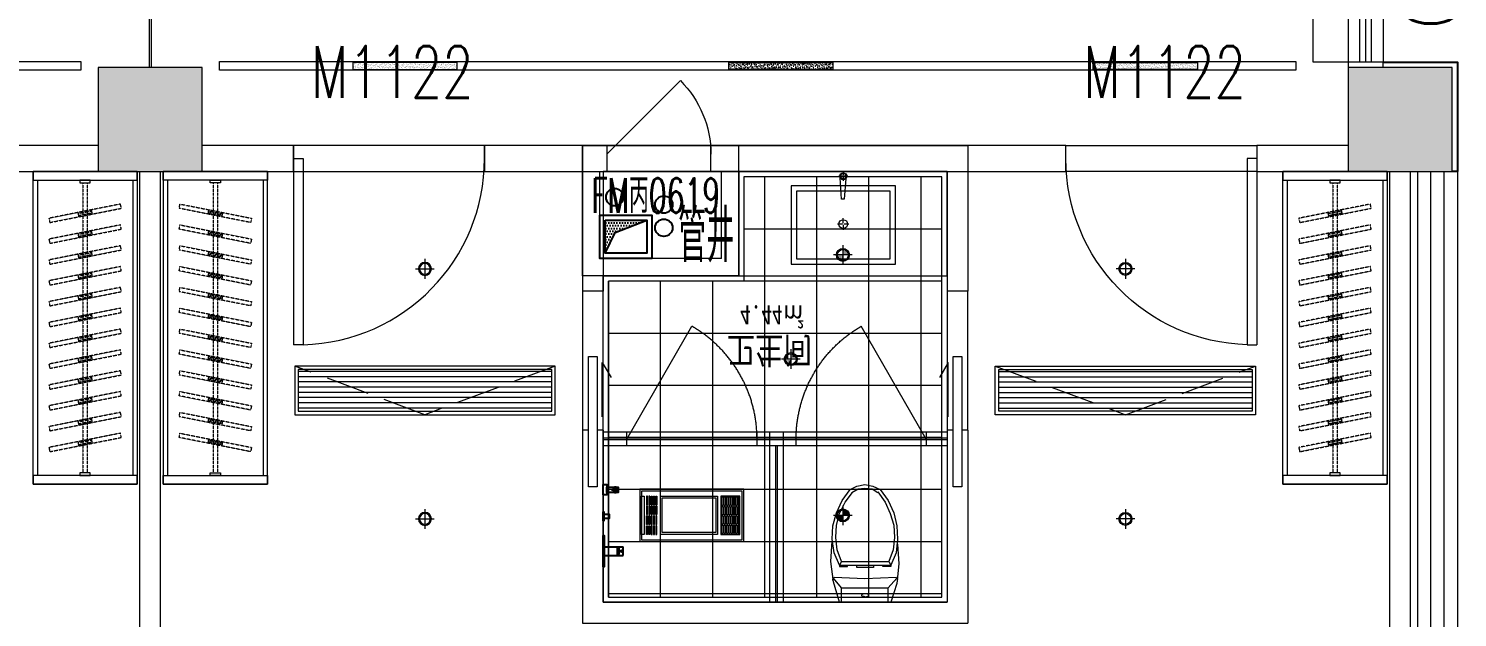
# Model space of a CAD drawing. Header units: millimetres. Extents: x 164760 to 3716174, y -1766400 to 11969.
# Drawn here: x 3569716 to 3577947, y -1709168 to -1705777 of the extents above; entities that cross this region are included whole.
import ezdxf

# ---------------------------------------------------------------- set-up
doc = ezdxf.new("R2010")
doc.units = ezdxf.units.MM
doc.header["$LTSCALE"] = 1000
doc.set_wipeout_variables(frame=1)
for name, pattern in [('DASH', [0.35, 0.25, -0.1]), ('DOT', [0.2, 0.1, -0.1]), ('DOTE', [2.42, 2, -0.2, 0.02, -0.2]), ('HIDDEN', [0.375, 0.25, -0.125, 0, 0])]:
    doc.linetypes.add(name, pattern=pattern)
doc.layers.get('0').update_dxf_attribs({"color": 253, "linetype": 'CONTINUOUS'})
doc.layers.get('Defpoints').update_dxf_attribs({"color": 250, "linetype": 'CONTINUOUS', "lineweight": 0})
for name, color, linetype, lineweight in [('COLUMN', 253, 'CONTINUOUS', 0), ('DOOR【门】', 253, 'CONTINUOUS', 0), ('DS-4BS-FINISH【墙完成线】', 253, 'CONTINUOUS', 0), ('FF-Door【门】', 253, 'CONTINUOUS', 0), ('FF-FIXT【洁具】', 253, 'CONTINUOUS', 0), ('FF-FURN【成品家具】', 253, 'CONTINUOUS', 0), ('FF-FURN【成品家私】', 253, 'CONTINUOUS', 0), ('FF-Text【平面文字】', 253, 'CONTINUOUS', 0), ('MK【门槛线】', 253, 'CONTINUOUS', 0), ('PUB_HATCH', 253, 'CONTINUOUS', 0), ('RC-Dim【天花尺寸】', 253, 'CONTINUOUS', 0), ('RC-FCU【空调设备】', 253, 'CONTINUOUS', 0), ('RC-LIGHT【天花灯具】', 253, 'CONTINUOUS', 0), ('RC-Modelling【天花造型】', 253, 'CONTINUOUS', 0), ('RC-STR【天花细线】', 253, 'CONTINUOUS', 0), ('RC-Text【天花文字】', 253, 'CONTINUOUS', 0), ('TXT【平面空间文字】', 253, 'CONTINUOUS', 0), ('WALL', 253, 'CONTINUOUS', 0), ('Wall【墙体】', 253, 'CONTINUOUS', 0), ('Wall【新建墙】', 253, 'CONTINUOUS', 0), ('WINDOW', 253, 'CONTINUOUS', 0), ('Xline【辅助线】', 253, 'CONTINUOUS', 0)]:
    doc.layers.add(name, color=color, linetype=linetype, lineweight=lineweight)
for name, color, linetype in [('DIM_LEAD', 253, 'CONTINUOUS'), ('FF-FIXT', 253, 'CONTINUOUS'), ('LVTRY', 253, 'CONTINUOUS'), ('SURFACE', 253, 'CONTINUOUS'), ('VPIPE-污水', 253, 'CONTINUOUS'), ('VPIPE-热给水', 253, 'CONTINUOUS'), ('VPIPE-给水', 253, 'CONTINUOUS'), ('WINDOW_TEXT', 253, 'CONTINUOUS'), ('填充', 253, 'CONTINUOUS'), ('洁具', 253, 'CONTINUOUS'), ('风道（排气道）', 253, 'CONTINUOUS')]:
    doc.layers.add(name, color=color, linetype=linetype)
doc.styles.add('-宋体', font='', dxfattribs={"width": 0.8})
doc.styles.add('_TCH_WINDOW', font='SIMPLEX', dxfattribs={"bigfont": 'GBCBIG'})
doc.styles.get("Standard").update_dxf_attribs({"font": 'GBENOR', "bigfont": 'GBCBIG'})
doc.styles.add('SUN', font='romans.shx', dxfattribs={"width": 0.8, "bigfont": 'hzdx.shx'})
doc.styles.add('宋体', font='', dxfattribs={"width": 0.7})
doc.styles.add('尺寸标注', font='ARCHS.SHX', dxfattribs={"width": 0.8})
doc.styles.get('-宋体').set_extended_font_data('SimSun')
doc.styles.get('宋体').set_extended_font_data('SimSun')
doc.dimstyles.new('海龙1：50', dxfattribs={"dimscale": 50, "dimtxt": 2.5, "dimasz": 1, "dimexe": 1, "dimexo": 1, "dimgap": 0.7, "dimtad": 1, "dimdec": 0, "dimrnd": 5, "dimdsep": 46, "dimtxsty": '尺寸标注', "dimblk": 'ARCHTICK', "dimblk1": 'ARCHTICK', "dimblk2": 'ARCHTICK', "dimcen": 1, "dimclrd": 44, "dimclre": 44, "dimclrt": 2, "dimadec": 0, "dimazin": 0, "dimtfac": 1, "dimtdec": 0, "dimtix": 1, "dimtmove": 2, "dimatfit": 3, "dimldrblk": 'hl_arrow2', "dimfxl": 5, "dimfxlon": 1, "dimarcsym": 0})
doc.dimstyles.new('海龙_1：60', dxfattribs={"dimscale": 60, "dimtxt": 2.25, "dimasz": 1, "dimexe": 1.5, "dimexo": 1, "dimgap": 0.7, "dimtad": 1, "dimdec": 0, "dimrnd": 5, "dimdsep": 46, "dimtxsty": '尺寸标注', "dimblk": 'ARCHTICK', "dimblk1": 'ARCHTICK', "dimblk2": 'ARCHTICK', "dimcen": 1, "dimclrd": 44, "dimclre": 44, "dimclrt": 2, "dimadec": 0, "dimazin": 0, "dimtfac": 1, "dimtdec": 0, "dimtix": 1, "dimtmove": 2, "dimatfit": 3, "dimldrblk": 'hl_arrow2', "dimfxl": 5, "dimfxlon": 1, "dimarcsym": 0})

# ---------------------------------------------------------------- blocks, each defined once
blk = doc.blocks.new('$TCHSYS$WIN2D')
for p, q in [((-0.5, 0.5), (0.5, 0.5)), ((-0.5, 0.5), (-0.5, -0.5)), ((0.5, 0.1667), (-0.5, 0.1667)), ((0.5, -0.1667), (-0.5, -0.1667)), ((-0.5, -0.5), (0.5, -0.5))]:
    blk.add_line(p, q)
blk = doc.blocks.new('$WINLIB2D$00000005')
for p, q in [((-0.5, 0.5), (0.5, 0.5)), ((-0.5, 0.5), (-0.5, -0.5)), ((0.5, -0.5), (0.5, 0.5)), ((0.5, 0.1667), (-0.5, 0.1667)), ((0.5, 0), (-0.5, 0)), ((0.5, -0.1667), (-0.5, -0.1667)), ((-0.5, -0.5), (0.5, -0.5))]:
    blk.add_line(p, q)
blk = doc.blocks.new('海龙0109180699')
for points in [[(-1725, 7095.5), (-1725, 7145.5), (-1125, 7145.5), (-1125, 7095.5)], [(-1725, 7145.5), (-1725, 5345.5), (-1125, 5345.5), (-1125, 7145.5)], [(-1125, 5395.5), (-1125, 5345.5), (-1725, 5345.5), (-1725, 5395.5)]]:
    blk.add_lwpolyline(points, close=True)
at = {"color": 8}
for points in [[(-1700, 7095.5), (-1700, 5395.5)], [(-1150, 7095.5), (-1150, 5395.5)]]:
    blk.add_lwpolyline(points, dxfattribs=at)
for points in [[(-1455, 7080.5), (-1455, 7095.5), (-1395, 7095.5), (-1395, 7080.5)], [(-1395, 5410.5), (-1395, 5395.5), (-1455, 5395.5), (-1455, 5410.5)], [(-1395, 5410.5), (-1395, 5395.5), (-1455, 5395.5), (-1455, 5410.5)]]:
    blk.add_lwpolyline(points, close=True, dxfattribs=at)
at = {"color": 8, "linetype": 'DASH', "ltscale": 0.006}
for points in [[(-1437.5, 7080.5), (-1437.5, 5410.5)], [(-1412.5, 7080.5), (-1412.5, 5410.5)]]:
    blk.add_lwpolyline(points, dxfattribs=at)
for points in [[(-1628.5, 6958.7), (-1216.6, 6876.8), (-1221.5, 6852.3), (-1633.4, 6934.2)], [(-1461.8, 6925.6), (-1383.3, 6909.9), (-1388.2, 6885.4), (-1466.7, 6901)], [(-1463.3, 6918.2), (-1384.8, 6902.6), (-1386.8, 6892.8), (-1465.2, 6908.4)], [(-1628.5, 6838.7), (-1216.6, 6756.8), (-1221.5, 6732.3), (-1633.4, 6814.2)], [(-1461.8, 6805.6), (-1383.3, 6789.9), (-1388.2, 6765.4), (-1466.7, 6781)], [(-1463.3, 6798.2), (-1384.8, 6782.6), (-1386.8, 6772.8), (-1465.2, 6788.4)], [(-1628.5, 6718.7), (-1216.6, 6636.8), (-1221.5, 6612.3), (-1633.4, 6694.2)], [(-1461.8, 6685.6), (-1383.3, 6669.9), (-1388.2, 6645.4), (-1466.7, 6661)], [(-1463.3, 6678.2), (-1384.8, 6662.6), (-1386.8, 6652.8), (-1465.2, 6668.4)], [(-1628.5, 6598.7), (-1216.6, 6516.8), (-1221.5, 6492.3), (-1633.4, 6574.2)], [(-1461.8, 6565.6), (-1383.3, 6549.9), (-1388.2, 6525.4), (-1466.7, 6541)], [(-1463.3, 6558.2), (-1384.8, 6542.6), (-1386.8, 6532.8), (-1465.2, 6548.4)], [(-1628.5, 6478.7), (-1216.6, 6396.8), (-1221.5, 6372.3), (-1633.4, 6454.2)], [(-1461.8, 6445.6), (-1383.3, 6429.9), (-1388.2, 6405.4), (-1466.7, 6421)], [(-1463.3, 6438.2), (-1384.8, 6422.6), (-1386.8, 6412.8), (-1465.2, 6428.4)], [(-1628.5, 6358.7), (-1216.6, 6276.8), (-1221.5, 6252.3), (-1633.4, 6334.2)], [(-1461.8, 6325.6), (-1383.3, 6309.9), (-1388.2, 6285.4), (-1466.7, 6301)], [(-1463.3, 6318.2), (-1384.8, 6302.6), (-1386.8, 6292.8), (-1465.2, 6308.4)], [(-1628.5, 6238.7), (-1216.6, 6156.8), (-1221.5, 6132.3), (-1633.4, 6214.2)], [(-1461.8, 6205.6), (-1383.3, 6189.9), (-1388.2, 6165.4), (-1466.7, 6181)], [(-1463.3, 6198.2), (-1384.8, 6182.6), (-1386.8, 6172.8), (-1465.2, 6188.4)], [(-1628.5, 6118.7), (-1216.6, 6036.8), (-1221.5, 6012.3), (-1633.4, 6094.2)], [(-1461.8, 6085.6), (-1383.3, 6069.9), (-1388.2, 6045.4), (-1466.7, 6061)], [(-1463.3, 6078.2), (-1384.8, 6062.6), (-1386.8, 6052.8), (-1465.2, 6068.4)], [(-1628.5, 5998.7), (-1216.6, 5916.8), (-1221.5, 5892.3), (-1633.4, 5974.2)], [(-1461.8, 5965.6), (-1383.3, 5949.9), (-1388.2, 5925.4), (-1466.7, 5941)], [(-1463.3, 5958.2), (-1384.8, 5942.6), (-1386.8, 5932.8), (-1465.2, 5948.4)], [(-1628.5, 5878.7), (-1216.6, 5796.8), (-1221.5, 5772.3), (-1633.4, 5854.2)], [(-1461.8, 5845.6), (-1383.3, 5829.9), (-1388.2, 5805.4), (-1466.7, 5821)], [(-1463.3, 5838.2), (-1384.8, 5822.6), (-1386.8, 5812.8), (-1465.2, 5828.4)], [(-1628.5, 5758.7), (-1216.6, 5676.8), (-1221.5, 5652.3), (-1633.4, 5734.2)], [(-1461.8, 5725.6), (-1383.3, 5709.9), (-1388.2, 5685.4), (-1466.7, 5701)], [(-1463.3, 5718.2), (-1384.8, 5702.6), (-1386.8, 5692.8), (-1465.2, 5708.4)], [(-1628.5, 5638.7), (-1216.6, 5556.8), (-1221.5, 5532.3), (-1633.4, 5614.2)], [(-1461.8, 5605.6), (-1383.3, 5589.9), (-1388.2, 5565.4), (-1466.7, 5581)], [(-1463.3, 5598.2), (-1384.8, 5582.6), (-1386.8, 5572.8), (-1465.2, 5588.4)]]:
    blk.add_lwpolyline(points, close=True, dxfattribs=at)
blk = doc.blocks.new('$DorLib2D$00000001')
for p, q in [((0.45, 0.975), (0.5, 0.975)), ((0.45, 0), (0.45, 0.975)), ((0.5, 0), (0.5, 0.975)), ((0.5, 0), (0.45, 0))]:
    blk.add_line(p, q)
at = {"lineweight": 13}
blk.add_arc((0.475, 0), 0.975, 91.46928, 180, dxfattribs=at)
blk = doc.blocks.new('PQD')
at = {"layer": '填充'}
h = blk.add_hatch(dxfattribs=at)
h.set_pattern_fill('DOTS', color=256, scale=10, style=0)
h.paths.add_polyline_path([(517039.4, 222520.7), (516799.4, 222520.7), (516799.4, 222330.7), (516857.1, 222450.6)])
blk.add_lwpolyline([(516799.4, 222330.7), (516857.1, 222450.6), (517039.4, 222520.7)], dxfattribs=at)
at = {"layer": '风道（排气道）'}
for points in [[(516769.4, 222550.7), (517069.4, 222550.7), (517069.4, 222300.7), (516769.4, 222300.7)], [(516799.4, 222520.7), (517039.4, 222520.7), (517039.4, 222330.7), (516799.4, 222330.7)]]:
    blk.add_lwpolyline(points, close=True, dxfattribs=at)
blk = doc.blocks.new('$DorLib2D$00000114')
at = {"color": 0}
blk.add_line((0.5, 0), (-0.207, 0.707), dxfattribs=at)
blk.add_arc((0.5, 0), 1, 135, 180, dxfattribs=at)
blk = doc.blocks.new('ZL_08130967')
at = {"layer": 'WINDOW'}
for p, q in [((-300, -374.3), (300, -374.3)), ((-300, -374.3), (-300, -524.3)), ((300, -524.3), (300, -374.3)), ((-300, -524.3), (300, -524.3))]:
    blk.add_line(p, q, dxfattribs=at)
at = {"layer": 'WINDOW', "xscale": -600, "yscale": 600, "zscale": -600}
blk.add_blockref('$DorLib2D$00000114', (0, -424.3), dxfattribs=at)
blk = doc.blocks.new('ZL_08155714')
at = {"layer": 'VPIPE-污水'}
blk.add_circle((-129.2, -712), 50, dxfattribs=at)
at = {"layer": 'VPIPE-热给水'}
blk.add_circle((153.9, -888.5), 50, dxfattribs=at)
at = {"layer": 'VPIPE-给水'}
blk.add_circle((153.9, -754.4), 50, dxfattribs=at)
at = {"layer": 'WALL'}
for p, q in [((-314.6, -1164.9), (-314.6, -414.9)), ((-314.6, -414.9), (585.4, -414.9)), ((585.4, -1164.9), (585.4, -414.9)), ((-214.6, -1064.9), (-214.6, -564.9)), ((-214.6, -564.9), (485.4, -564.9)), ((485.4, -1064.9), (485.4, -564.9)), ((485.4, -1064.9), (-214.6, -1064.9)), ((585.4, -1164.9), (-314.6, -1164.9))]:
    blk.add_line(p, q, dxfattribs=at)
at = {"layer": 'WINDOW'}
for p, q in [((-175.1, -414.9), (424.9, -414.9)), ((-175.1, -414.9), (-175.1, -564.9)), ((424.9, -564.9), (424.9, -414.9)), ((-175.1, -564.9), (424.9, -564.9))]:
    blk.add_line(p, q, dxfattribs=at)
at = {"layer": 'DOOR【门】', "rotation": 359.9999999999407}
blk.add_blockref('ZL_08130967', (124.9, -40.7), dxfattribs=at)
at = {"layer": '洁具'}
blk.add_blockref('PQD', (-516984, -223365.7), dxfattribs=at)
at = {"layer": 'TXT【平面空间文字】', "color": 3, "ltscale": 100, "style": 'SUN', "width": 0.6}
blk.add_text('FM丙0619', height=200, dxfattribs=at).set_placement((-262.7, -802.7, 0))
at = {"layer": 'TXT【平面空间文字】', "width": 0.75}
blk.add_text('管井', height=300, dxfattribs=at).set_placement((236.4, -1085.3))
blk = doc.blocks.new('A$C5D954283')
at = {"color": 8}
for p, q in [((-4, 505.5), (-26.2, 505.5)), ((0, 532.1), (0, 509.5)), ((0, 501.5), (0, 478.5)), ((25.8, 505.5), (4, 505.5)), ((0, 235.1), (0, 263.8)), ((-5, 230), (-32.8, 230)), ((0, 225), (0, 196.3)), ((32.3, 230), (5, 230))]:
    blk.add_line(p, q, dxfattribs=at)
at = {"color": 0, "linetype": 'Continuous'}
for p, q in [((-11.2, 374.3), (-17.5, 495.5)), ((15.1, 492.2), (4.8, 374.3)), ((4.8, 374.3), (-11.2, 374.3))]:
    blk.add_line(p, q, dxfattribs=at)
at = {"color": 8, "ltscale": 1000, "const_width": 0.448}
blk.add_lwpolyline([(0, 505.7, -1), (0, 505.3, -1)], format="xyb", close=True, dxfattribs=at)
at = {"color": 0, "linetype": 'Continuous'}
blk.add_lwpolyline([(300, 0), (300, 450), (-300, 450), (-300, 0)], close=True, dxfattribs=at)
at = {"color": 8}
blk.add_lwpolyline([(270, 30), (270, 420), (-270, 420), (-270, 30)], close=True, dxfattribs=at)
at = {"color": 8, "const_width": 0.84}
blk.add_lwpolyline([(0.1, 230.5, -1), (0.1, 229.6, -1)], format="xyb", close=True, dxfattribs=at)
at = {"color": 0, "linetype": 'Continuous'}
blk.add_circle((0, 505.5), 20.2, dxfattribs=at)
at = {"color": 8}
for centre, radius in [((0.3, 505.7), 16.3), ((0, 230), 25.2)]:
    blk.add_circle(centre, radius, dxfattribs=at)
blk = doc.blocks.new('_ArchTick')
at = {"color": 2, "linetype": 'ByBlock', "const_width": 0.4}
blk.add_lwpolyline([(-0.5, -0.5), (0.5, 0.5)], dxfattribs=at)
blk = doc.blocks.new('*D45')
at = {"layer": 'Defpoints', "color": 0, "transparency": 16777216}
for p in [(1214.1, 1164.9), (1023.4, 564.9), (1214.1, 564.9)]:
    blk.add_point(p, dxfattribs=at)
at = {"layer": 'Xline【辅助线】', "color": 44, "lineweight": -2, "transparency": 16777216}
for p, q in [((1154.1, 1164.9), (933.4, 1164.9)), ((1023.4, 1164.9), (1023.4, 564.9)), ((1154.1, 564.9), (933.4, 564.9))]:
    blk.add_line(p, q, dxfattribs=at)
at = {"layer": 'Xline【辅助线】', "color": 44, "lineweight": -2, "transparency": 16777216, "xscale": 60, "yscale": 60, "zscale": 60}
for p, rotation in [((1023.4, 1164.9), 90), ((1023.4, 564.9), 270)]:
    blk.add_blockref('_ArchTick', p, dxfattribs=dict(at, rotation=rotation))
at = {"layer": 'Xline【辅助线】', "color": 2, "transparency": 16777216, "insert": (913.9, 864.9), "char_height": 135, "attachment_point": 5, "rotation": 90, "style": '尺寸标注'}
blk.add_mtext('600', dxfattribs=at)
blk = doc.blocks.new('hl_arrow2')
at = {"color": 2}
blk.add_line((-0.22, 0), (-1, 0), dxfattribs=at)
blk.add_lwpolyline([(-0.22, 0), (-0.86, -0.69), (-0.65, -0.86), (0, 0), (-0.65, 0.86), (-0.86, 0.69)], close=True, dxfattribs=at)
for points in [[(-0.86, 0.69), (-0.65, 0.86), (-0.22, 0), (0, 0)], [(-0.86, -0.69), (-0.65, -0.86), (-0.22, 0), (0, 0)]]:
    blk.add_solid(points, dxfattribs=at)
blk = doc.blocks.new('A$C78EA0098')
at = {"color": 33, "linetype": 'Continuous'}
for p, q in [((47, 353.8), (90, 353.8)), ((68.5, 375.3), (68.5, 332.3))]:
    blk.add_line(p, q, dxfattribs=at)
for p, q in [((5, 25, 0), (81, 25, 0)), ((81, -25, 0), (81, 25, 0)), ((81, 20, 0), (88, 20, 0)), ((84, 25, 0), (114, 25, 0)), ((84, 20, 0), (84, 25, 0)), ((114, -25, 0), (114, 25, 0)), ((5, -25, 0), (81, -25, 0)), ((81, -20, 0), (88, -20, 0)), ((84, -25, 0), (84, -20, 0)), ((84, -25, 0), (114, -25, 0))]:
    blk.add_line(p, q)
for points in [[(0, 383.8), (20, 383.8), (20, 323.8), (0, 323.8)], [(20, 368.8), (85, 368.8), (85, 338.8), (20, 338.8)], [(0, 226), (3, 226), (3, 174), (0, 174)], [(3, 212.5), (33.5, 212.5), (33.5, 187.5), (3, 187.5)], [(0, 90), (5, 90), (5, -90), (0, -90)]]:
    blk.add_lwpolyline(points, close=True)
for centre, radius in [((68.5, 353.8), 11.5), ((104, 0, 0), 5)]:
    blk.add_circle(centre, radius, dxfattribs=at)
blk.add_arc((57.8, 0, 0), 36.3, 316.39718, 43.60282)
blk = doc.blocks.new('ZL_08127082')
at = {"layer": 'FF-FIXT【洁具】'}
for p, q in [((-184.1, -108.8), (-150.6, 0)), ((146.4, 0), (-150.6, 0)), ((-133.9, 0), (-133.9, -83.7)), ((133.9, 0), (133.9, -83.7)), ((146.4, 0), (179.9, -117.1)), ((-20.9, -37.7), (-16.7, -33.5)), ((-20.9, -41.8), (-20.9, -37.7)), ((-16.7, -46), (-20.9, -41.8)), ((-16.7, -33.5), (-12.6, -33.5)), ((-12.6, -50.2), (-16.7, -46)), ((-12.6, -33.5), (-4.2, -29.3)), ((4.2, -50.2), (-12.6, -50.2)), ((-4.2, -29.3), (4.2, -33.5)), ((4.2, -33.5), (12.6, -33.5)), ((12.6, -46), (4.2, -50.2)), ((12.6, -33.5), (16.7, -37.7)), ((16.7, -41.8), (12.6, -46)), ((16.7, -37.7), (16.7, -41.8)), ((-196.6, -221.7), (-184.1, -108.8)), ((-133.9, -83.7), (-184.1, -138.1)), ((-179.9, -142.2), (0, -133.9)), ((133.9, -83.7), (-133.9, -83.7)), ((0, -133.9), (0, -138.1)), ((0, -133.9), (175.7, -142.2)), ((133.9, -83.7), (179.9, -138.1)), ((184.1, -133.9), (175.7, -142.2)), ((179.9, -117.1), (196.6, -234.3)), ((184.1, -125.5), (184.1, -133.9)), ((-188.3, -334.7), (-196.6, -221.7)), ((-179.9, -284.5), (-150.6, -213.4)), ((-163.2, -301.2), (-138.1, -234.3)), ((-150.6, -205), (-104.6, -205)), ((-150.6, -213.4), (-150.6, -205)), ((-138.1, -234.3), (-150.6, -213.4)), ((146.4, -213.4), (-150.6, -213.4)), ((133.9, -234.3), (-138.1, -234.3)), ((-104.6, -205), (-104.6, -213.4)), ((-50.2, -213.4), (-50.2, -200.8)), ((-50.2, -200.8), (46, -200.8)), ((46, -213.4), (-50.2, -213.4)), ((46, -200.8), (46, -213.4)), ((100.4, -205), (100.4, -213.4)), ((146.4, -205), (100.4, -205)), ((133.9, -234.3), (146.4, -213.4)), ((133.9, -234.3), (159, -301.2)), ((146.4, -213.4), (146.4, -205)), ((146.4, -213.4), (175.7, -284.5)), ((196.6, -234.3), (188.3, -351.4)), ((-188.3, -364), (-179.9, -284.5)), ((-171.5, -372.3), (-163.2, -301.2)), ((159, -301.2), (167.3, -372.3)), ((175.7, -284.5), (188.3, -364)), ((-184.1, -439.3), (-188.3, -364)), ((-167.3, -443.4), (-171.5, -372.3)), ((167.3, -372.3), (163.2, -443.4)), ((188.3, -364), (184.1, -439.3)), ((-167.3, -514.6), (-184.1, -439.3)), ((-146.4, -510.4), (-167.3, -443.4)), ((163.2, -443.4), (146.4, -510.4)), ((184.1, -439.3), (163.2, -514.6)), ((-133.9, -585.7), (-167.3, -514.6)), ((-117.1, -577.3), (-146.4, -510.4)), ((146.4, -510.4), (113, -577.3)), ((163.2, -514.6), (129.7, -585.7)), ((-87.9, -648.4), (-133.9, -585.7)), ((-75.3, -635.9), (-117.1, -577.3)), ((-46, -669.4), (-87.9, -648.4)), ((-41.8, -652.6), (-75.3, -631.7)), ((0, -656.8), (-41.8, -652.6)), ((37.7, -652.6), (0, -656.8)), ((75.3, -631.7), (37.7, -652.6)), ((83.7, -648.4), (46, -669.4)), ((113, -577.3), (71.1, -631.7)), ((129.7, -585.7), (83.7, -648.4)), ((0, -677.7), (-46, -669.4)), ((46, -669.4), (0, -677.7))]:
    blk.add_line(p, q, dxfattribs=at)
blk = doc.blocks.new('ZL_08123655')
at = {"layer": 'FF-FIXT【洁具】'}
for p, q in [((-184.1, -138.1), (-188.3, -129.7)), ((-179.9, -142.2), (-184.1, -138.1))]:
    blk.add_line(p, q, dxfattribs=at)
at = {"layer": 'DIM_LEAD'}
blk.add_blockref('ZL_08127082', (0, 0), dxfattribs=at)
blk = doc.blocks.new('*D46')
at = {"layer": 'Defpoints', "color": 0, "transparency": 16777216}
for p in [(14.1, 755.3), (14.1, 564.9), (1214.1, 564.9)]:
    blk.add_point(p, dxfattribs=at)
at = {"layer": 'RC-Dim【天花尺寸】', "color": 44, "lineweight": -2, "transparency": 16777216}
for p, q in [((14.1, 614.9), (14.1, 830.3)), ((1214.1, 614.9), (1214.1, 830.3)), ((1214.1, 755.3), (14.1, 755.3))]:
    blk.add_line(p, q, dxfattribs=at)
at = {"layer": 'RC-Dim【天花尺寸】', "color": 44, "lineweight": -2, "transparency": 16777216, "xscale": 50, "yscale": 50, "zscale": 50, "rotation": 180}
blk.add_blockref('_ArchTick', (14.1, 755.3), dxfattribs=at)
at = {"layer": 'RC-Dim【天花尺寸】', "color": 44, "lineweight": -2, "transparency": 16777216, "xscale": 50, "yscale": 50, "zscale": 50}
blk.add_blockref('_ArchTick', (1214.1, 755.3), dxfattribs=at)
at = {"layer": 'RC-Dim【天花尺寸】', "color": 2, "transparency": 16777216, "insert": (614.1, 848.9), "char_height": 112.5, "attachment_point": 5, "style": '尺寸标注'}
blk.add_mtext('1200', dxfattribs=at)
blk = doc.blocks.new('DOORBLK101')
at = {"layer": 'FF-Door【门】'}
blk.add_line((-0.5, 0), (0, 0.866), dxfattribs=at)
at = {"layer": 'FF-Door【门】', "color": 8, "linetype": 'HIDDEN', "ltscale": 15}
blk.add_arc((-0.5, 0), 1, 0, 60, dxfattribs=at)
blk = doc.blocks.new('ZL_0317145799')
at = {"layer": 'RC-FCU【空调设备】'}
h = blk.add_hatch(dxfattribs=at)
h.set_pattern_fill('_USER', color=8, scale=30, pattern_type=0)
h.set_pattern_definition([(0, (-5926276.942, -1197962.362), (0, 30), [])])
h.paths.add_polyline_path([(730, -260), (730, -20), (-730, -20), (-730, -260)])
blk.add_lwpolyline([(-750, -280), (-750, 0), (750, 0), (750, -280)], close=True, dxfattribs=at)
at = {"layer": 'RC-FCU【空调设备】', "color": 8, "linetype": 'DASH'}
blk.add_lwpolyline([(-750, 0), (0, -280), (750, 0)], dxfattribs=at)
at = {"layer": 'RC-FCU【空调设备】', "color": 8}
blk.add_lwpolyline([(-730, -260), (-730, -20), (730, -20), (730, -260)], close=True, dxfattribs=at)
blk = doc.blocks.new('圆形筒灯')
at = {"color": 251, "linetype": 'DOTE', "ltscale": 43.504693}
blk.add_line((0, 91), (0, -91), dxfattribs=at)
at = {"color": 251, "linetype": 'DOTE', "ltscale": 41.297046}
blk.add_line((86, 0), (-86, 0), dxfattribs=at)
blk.add_ellipse((0, 0), major_axis=(-42.4, 42.4), ratio=1, start_param=2.355868237233172, end_param=8.639053544412757)
at = {"color": 251}
blk.add_ellipse((0, 0), major_axis=(35.4, 35.4), ratio=1, start_param=5.49871431692557, end_param=11.78189962410516, dxfattribs=at)
blk = doc.blocks.new('ZL_0603125599')
at = {"layer": 'RC-Modelling【天花造型】'}
blk.add_lwpolyline([(-133, 653.5), (966.9, 653.5), (966.9, 503.5), (-133, 503.5)], close=True, dxfattribs=at)
at = {"layer": 'RC-FCU【空调设备】'}
blk.add_blockref('ZL_0317145799', (210, -616.8), dxfattribs=at)
at = {"layer": 'RC-LIGHT【天花灯具】', "xscale": 0.625, "yscale": 0.625, "zscale": 0.625}
for p in [(210, -56.6), (210, -1496.8)]:
    blk.add_blockref('圆形筒灯', p, dxfattribs=at)
blk = doc.blocks.new('防雾筒灯')
at = {"ltscale": 30}
h = blk.add_hatch(dxfattribs=at)
h.set_pattern_fill('DOTS', color=251, scale=3)
h.set_pattern_definition([(0, (-62.322, -46.6336), (2.38125, 4.7625), [0, -4.7625])])
edge = h.paths.add_edge_path()
edge.add_ellipse((0, 0), major_axis=(35.4, 35.4), ratio=1, start_angle=315, end_angle=405)
edge.add_line((0, 50), (0, 0))
edge.add_line((0, 0), (50, 0))
edge = h.paths.add_edge_path()
edge.add_line((0, 0), (-50, 0))
edge.add_ellipse((0, 0), major_axis=(35.4, 35.4), ratio=1, start_angle=495, end_angle=225)
edge.add_line((0, -50), (0, 0))
at = {"color": 251, "linetype": 'DOTE', "ltscale": 43.504693}
blk.add_line((0, 91), (0, -91), dxfattribs=at)
at = {"color": 251, "linetype": 'DOTE', "ltscale": 41.297046}
blk.add_line((86, 0), (-86, 0), dxfattribs=at)
blk.add_ellipse((0, 0), major_axis=(-42.4, 42.4), ratio=1, start_param=2.355868237233172, end_param=8.639053544412757)
at = {"color": 251}
blk.add_ellipse((0, 0), major_axis=(35.4, 35.4), ratio=1, start_param=5.49871431692557, end_param=11.78189962410516, dxfattribs=at)
blk = doc.blocks.new('ERTERT')
at = {"color": 8}
for points in [[(15709.5, 8032.6), (15759.4, 8032.6), (15759.4, 8026.5), (15709.5, 8026.5)], [(15709.5, 8019.5), (15759.4, 8019.5), (15759.4, 8013.4), (15709.5, 8013.4)], [(15709.5, 8000.3), (15759.4, 8000.3), (15759.4, 8006.4), (15709.5, 8006.4)], [(15709.5, 7987.2), (15759.4, 7987.2), (15759.4, 7993.3), (15709.5, 7993.3)], [(15709.6, 8061.8), (15930.2, 8061.8), (15930.2, 8046.6), (15709.6, 8046.6)], [(15766.4, 8032.6), (15816.3, 8032.6), (15816.3, 8026.5), (15766.4, 8026.5)], [(15766.4, 8019.5), (15816.3, 8019.5), (15816.3, 8013.4), (15766.4, 8013.4)], [(15766.4, 8000.3), (15816.3, 8000.3), (15816.3, 8006.4), (15766.4, 8006.4)], [(15766.4, 7987.2), (15816.3, 7987.2), (15816.3, 7993.3), (15766.4, 7993.3)], [(15873.3, 8032.6), (15823.3, 8032.6), (15823.3, 8026.5), (15873.3, 8026.5)], [(15873.3, 8019.5), (15823.3, 8019.5), (15823.3, 8013.4), (15873.3, 8013.4)], [(15873.3, 8000.3), (15823.3, 8000.3), (15823.3, 8006.4), (15873.3, 8006.4)], [(15873.3, 7987.2), (15823.3, 7987.2), (15823.3, 7993.3), (15873.3, 7993.3)], [(15930.2, 8032.6), (15880.3, 8032.6), (15880.3, 8026.5), (15930.2, 8026.5)], [(15930.2, 8019.5), (15880.3, 8019.5), (15880.3, 8013.4), (15930.2, 8013.4)], [(15930.2, 8000.3), (15880.3, 8000.3), (15880.3, 8006.4), (15930.2, 8006.4)], [(15930.2, 7987.2), (15880.3, 7987.2), (15880.3, 7993.3), (15930.2, 7993.3)], [(15709.5, 7974.2), (15759.4, 7974.2), (15759.4, 7980.2), (15709.5, 7980.2)], [(15709.5, 7952.9), (15930.2, 7952.9), (15930.2, 7624.2), (15709.5, 7624.2)], [(15766.4, 7974.2), (15816.3, 7974.2), (15816.3, 7980.2), (15766.4, 7980.2)], [(15873.3, 7974.2), (15823.3, 7974.2), (15823.3, 7980.2), (15873.3, 7980.2)], [(15930.2, 7974.2), (15880.3, 7974.2), (15880.3, 7980.2), (15930.2, 7980.2)], [(15709.5, 7495.6), (15930.2, 7495.6), (15930.2, 7604.2), (15709.5, 7604.2)], [(15714.5, 7599.2), (15763.3, 7599.2), (15763.3, 7592.2), (15714.5, 7592.2)], [(15714.5, 7586), (15763.3, 7586), (15763.3, 7579), (15714.5, 7579)], [(15767.9, 7599.2), (15816.7, 7599.2), (15816.7, 7592.2), (15767.9, 7592.2)], [(15767.9, 7586), (15816.7, 7586), (15816.7, 7579), (15767.9, 7579)], [(15821.2, 7599.2), (15870, 7599.2), (15870, 7592.2), (15821.2, 7592.2)], [(15821.2, 7586), (15870, 7586), (15870, 7579), (15821.2, 7579)], [(15876.4, 7599.2), (15925.2, 7599.2), (15925.2, 7592.2), (15876.4, 7592.2)], [(15876.4, 7586), (15925.2, 7586), (15925.2, 7579), (15876.4, 7579)], [(15714.5, 7572.1), (15763.3, 7572.1), (15763.3, 7565.1), (15714.5, 7565.1)], [(15714.5, 7558.9), (15763.3, 7558.9), (15763.3, 7551.9), (15714.5, 7551.9)], [(15714.5, 7545.5), (15763.3, 7545.5), (15763.3, 7538.5), (15714.5, 7538.5)], [(15714.5, 7532.6), (15763.3, 7532.6), (15763.3, 7525.6), (15714.5, 7525.6)], [(15714.5, 7520.4), (15763.3, 7520.4), (15763.3, 7513.4), (15714.5, 7513.4)], [(15714.5, 7507.6), (15763.3, 7507.6), (15763.3, 7500.6), (15714.5, 7500.6)], [(15767.9, 7572.1), (15816.7, 7572.1), (15816.7, 7565.1), (15767.9, 7565.1)], [(15767.9, 7558.9), (15816.7, 7558.9), (15816.7, 7551.9), (15767.9, 7551.9)], [(15767.9, 7545.5), (15816.7, 7545.5), (15816.7, 7538.5), (15767.9, 7538.5)], [(15767.9, 7532.6), (15816.7, 7532.6), (15816.7, 7525.6), (15767.9, 7525.6)], [(15767.9, 7520.4), (15816.7, 7520.4), (15816.7, 7513.4), (15767.9, 7513.4)], [(15767.9, 7507.6), (15816.7, 7507.6), (15816.7, 7500.6), (15767.9, 7500.6)], [(15821.2, 7572.1), (15870, 7572.1), (15870, 7565.1), (15821.2, 7565.1)], [(15821.2, 7558.9), (15870, 7558.9), (15870, 7551.9), (15821.2, 7551.9)], [(15821.2, 7545.5), (15870, 7545.5), (15870, 7538.5), (15821.2, 7538.5)], [(15821.2, 7532.6), (15870, 7532.6), (15870, 7525.6), (15821.2, 7525.6)], [(15821.2, 7520.4), (15870, 7520.4), (15870, 7513.4), (15821.2, 7513.4)], [(15821.2, 7507.6), (15870, 7507.6), (15870, 7500.6), (15821.2, 7500.6)], [(15876.4, 7572.1), (15925.2, 7572.1), (15925.2, 7565.1), (15876.4, 7565.1)], [(15876.4, 7558.9), (15925.2, 7558.9), (15925.2, 7551.9), (15876.4, 7551.9)], [(15876.4, 7545.5), (15925.2, 7545.5), (15925.2, 7538.5), (15876.4, 7538.5)], [(15876.4, 7532.6), (15925.2, 7532.6), (15925.2, 7525.6), (15876.4, 7525.6)], [(15876.4, 7520.4), (15925.2, 7520.4), (15925.2, 7513.4), (15876.4, 7513.4)], [(15876.4, 7507.6), (15925.2, 7507.6), (15925.2, 7500.6), (15876.4, 7500.6)]]:
    blk.add_lwpolyline(points, close=True, dxfattribs=at)
at = {"color": 250}
blk.add_lwpolyline([(15719.5, 7942.9), (15920.2, 7942.9), (15920.2, 7634.2), (15719.5, 7634.2)], close=True, dxfattribs=at)
at = {"layer": 'RC-LIGHT【天花灯具】'}
for points in [[(15668.9, 7471.8), (15968.9, 7471.8), (15968.9, 8071.8), (15668.9, 8071.8)], [(15678.9, 7481.8), (15958.9, 7481.8), (15958.9, 8061.8), (15678.9, 8061.8)]]:
    blk.add_lwpolyline(points, close=True, dxfattribs=at)
blk = doc.blocks.new('ZL_0814093391')
at = {"layer": 'RC-LIGHT【天花灯具】'}
h = blk.add_hatch(dxfattribs=at)
h.set_pattern_fill('AR-SAND', color=251, scale=0.316764)
h.set_pattern_definition([(37.5, (-300, -35), (-0.50683, 15.50283), [0, -12.2296, 0, -13.67785, 0, -13.07441]), (7.5, (-300, -35), (14.23926, 22.7064), [0, -6.59755, 0, -11.02274, 0, -4.22404]), (327.5, (-309.896, -35), (25.05575, 0.04552), [0, -4.0229, 0, -14.48243, 0, -18.90761]), (317.5, (-309.896, -35), (24.1867, 7.0616), [0, -2.01145, 0, -9.49404, 0, -10.86182])])
h.paths.add_polyline_path([(300, 5), (-300, 5), (-300, -35), (300, -35)])
blk.add_lwpolyline([(-300, 5), (300, 5), (300, -35), (-300, -35)], close=True, dxfattribs=at)
blk = doc.blocks.new('海龙0919100540')
at = {"layer": 'RC-Modelling【天花造型】'}
for p, q in [((46299.2, -3895), (46299.2, -2123.9)), ((46500.8, -3895), (46299.2, -3895))]:
    blk.add_line(p, q, dxfattribs=at)
at = {"layer": 'RC-STR【天花细线】'}
for points in [[(39594.2, -2126.1), (39604.2, -2126.1), (39604.2, -3926.1), (39594.2, -3926.1)], [(32799.2, -3941.1), (32799.2, -3891.1), (39199.2, -3891.1), (39199.2, -3941.1)], [(39999.2, -3941.1), (39999.2, -3891.1), (46199.2, -3891.1), (46199.2, -3941.1)]]:
    blk.add_lwpolyline(points, close=True, dxfattribs=at)
at = {"layer": 'RC-LIGHT【天花灯具】', "xscale": -1, "rotation": 180}
blk.add_blockref('ZL_0814093391', (41066.7, -3931.1), dxfattribs=at)
at = {"layer": 'RC-LIGHT【天花灯具】', "rotation": 179.9999999999999}
for p in [(43231.8, -3931.1), (45331.8, -3931.1)]:
    blk.add_blockref('ZL_0814093391', p, dxfattribs=at)
blk = doc.blocks.new('海龙0427194496')
at = {"layer": 'FF-FURN【成品家具】'}
for p, q in [((-885.9, 1254), (-885.9, 2054)), ((1334.1, 2054), (1334.1, 1254))]:
    blk.add_line(p, q, dxfattribs=at)
at = {"layer": 'FF-FURN【成品家私】'}
for points in [[(-850.9, 1630.6), (-800.9, 1630.6), (-800.9, 2380.6), (-850.9, 2380.6)], [(1249.1, 1630.6), (1299.1, 1630.6), (1299.1, 2380.6), (1249.1, 2380.6)]]:
    blk.add_lwpolyline(points, close=True, dxfattribs=at)
for points in [[(-772.3, 1977.7), (-772.3, 1663.5), (-721.5, 1750.5)], [(1220.5, 1977.7), (1220.5, 1663.5), (1169.7, 1750.5)]]:
    blk.add_lwpolyline(points, dxfattribs=at)
at = {"layer": 'MK【门槛线】'}
for p, q in [((190.6, 2065.2), (190.6, 3045.2)), ((270.6, 2065.2), (270.6, 3045.2)), ((1214.1, 2145.2), (-765.9, 2145.2)), ((-630.6, 2145.2), (-630.6, 2065.2)), ((119.4, 2145.2), (119.4, 2065.2)), ((345.6, 2145.2), (345.6, 2065.2)), ((1095.6, 2145.2), (1095.6, 2065.2)), ((1214.1, 2065.2), (-765.9, 2065.2))]:
    blk.add_line(p, q, dxfattribs=at)
at = {"layer": 'Wall【墙体】', "color": 6}
blk.add_line((1214.1, 564.9), (-765.9, 564.9), dxfattribs=at)
at = {"layer": 'Wall【新建墙】', "color": 4}
for p, q in [((-885.9, 2054), (-885.9, 3165.2)), ((1334.1, 2054), (1334.1, 3165.2)), ((-765.9, 3045.2), (1214.1, 3045.2)), ((-765.9, 2054), (-765.9, 3045.2)), ((1214.1, 2054), (1214.1, 3045.2)), ((-850.9, 2054), (-885.9, 2054)), ((-765.9, 2054), (-800.9, 2054)), ((1249.1, 2054), (1214.1, 2054)), ((1334.1, 2054), (1299.1, 2054)), ((-885.9, 414.9), (-885.9, 1254)), ((-765.9, 1254), (-885.9, 1254)), ((-765.9, 564.9), (-765.9, 1254)), ((1214.1, 564.9), (1214.1, 1254)), ((1334.1, 1254), (1214.1, 1254)), ((1334.1, 414.9), (1334.1, 1254)), ((-885.9, 414.9), (1334.1, 414.9))]:
    blk.add_line(p, q, dxfattribs=at)
blk.add_lwpolyline([(-885.9, 3165.2), (1334.1, 3165.2)], dxfattribs=at)
at = {"layer": 'WINDOW', "linetype": 'Continuous'}
for p, q in [((225.6, 2145.2), (225.6, 3045.2)), ((235.6, 2145.2), (235.6, 3045.2)), ((1214.1, 2110.2), (-765.9, 2110.2)), ((1214.1, 2100.2), (-765.9, 2100.2))]:
    blk.add_line(p, q, dxfattribs=at)
at = {"yscale": 750, "zscale": 750}
for p, xscale, rotation in [((-255.6, 2105.2), -750, 180.0000000000119), ((719.6, 2105.2), 750, 179.9999999999881)]:
    blk.add_blockref('DOORBLK101', p, dxfattribs=dict(at, xscale=xscale, rotation=rotation))
at = {"layer": 'DIM_LEAD', "xscale": -1}
blk.add_blockref('ZL_08123655', (740.4, 3045.2), dxfattribs=at)
at = {"layer": 'FF-FIXT', "xscale": -1, "rotation": 180.0000009521781}
blk.add_blockref('A$C78EA0098', (-765.9, 2751.2), dxfattribs=at)
at = {"layer": 'TXT【平面空间文字】', "color": 6, "linetype": 'Continuous', "xscale": -1, "rotation": 180}
blk.add_blockref('ZL_08155714', (-571.3, 0), dxfattribs=at)
at = {"layer": 'RC-Text【天花文字】', "style": '宋体', "width": 0.8}
blk.add_text('4.44㎡', height=112.5, dxfattribs=at).set_placement((21.9, 1335.3))
at = {"layer": 'TXT【平面空间文字】', "style": '-宋体', "width": 0.8}
blk.add_text('卫生间', height=150, dxfattribs=at).set_placement((-54.9, 1520.1))
at = {"layer": 'FF-FIXT【洁具】', "linetype": 'Continuous', "xscale": -1, "rotation": 180}
blk.add_blockref('A$C5D954283', (616.3, 1097.1), dxfattribs=at)
at = {"layer": 'FF-FIXT【洁具】', "linetype": 'Continuous'}
blk.add_lwpolyline([(1214.1, 564.9), (14.1, 564.9), (14.1, 1164.9), (1214.1, 1164.9)], close=True, dxfattribs=at)
at = {"layer": 'Wall【新建墙】', "color": 4}
blk.add_lwpolyline([(-765.9, 1164.9), (14.1, 1164.9), (14.1, 564.9), (1214.1, 564.9), (1214.1, 3045.2), (-765.9, 3045.2), (-765.9, 1164.9)], dxfattribs=at)
at = {"layer": 'RC-Dim【天花尺寸】'}
dim = blk.add_aligned_dim(p1=(1214.1, 564.9), p2=(14.1, 564.9), distance=-190.4, dimstyle='海龙1：50', dxfattribs=at)
dim.commit()
dim.dimension.update_dxf_attribs({"geometry": '*D46', "text_midpoint": (614.1, 848.9)})
at = {"layer": 'Xline【辅助线】'}
dim = blk.add_aligned_dim(p1=(1214.1, 1164.9), p2=(1214.1, 564.9), distance=-190.7, dimstyle='海龙_1：60', dxfattribs=at)
dim.commit()
dim.dimension.update_dxf_attribs({"geometry": '*D45', "text_midpoint": (913.9, 864.9)})
blk = doc.blocks.new('海龙0427202726')
at = {"layer": 'Xline【辅助线】', "xscale": -1, "rotation": 180}
blk.add_blockref('海龙0427194496', (10800, 7764.9), dxfattribs=at)

msp = doc.modelspace()

# ---------------------------------------------------------------- hatches: boundary and pattern name
at = {"layer": 'PUB_HATCH'}
for points in [[(3570116.8, -1706600.6), (3570716.8, -1706600.6), (3570716.8, -1706000.6), (3570116.8, -1706000.6)], [(3577316.8, -1706600.6), (3577916.8, -1706600.6), (3577916.8, -1706000.6), (3577316.8, -1706000.6)]]:
    msp.add_hatch(color=256, dxfattribs=at).paths.add_polyline_path(points)
at = {"layer": 'RC-STR【天花细线】'}
h = msp.add_hatch(dxfattribs=at)
h.set_pattern_fill('_USER', color=256, scale=300, double=1, pattern_type=0)
h.set_pattern_definition([(0, (3574256.85, -1707230.58), (0, 300), []), (90, (3574256.85, -1707230.58), (-300, 2e-14), [])])
h.paths.add_polyline_path([(3574976.8, -1706630.6), (3573836.8, -1706630.6), (3573836.8, -1707230.6), (3573056.8, -1707230.6), (3573056.8, -1709050.8), (3574976.8, -1709050.8)])

# ---------------------------------------------------------------- linework, layer by layer
at = {"layer": 'COLUMN'}
for p, q in [((3570716.8, -1706000.6), (3570116.8, -1706000.6)), ((3570116.8, -1706000.6), (3570116.8, -1706600.6)), ((3570716.8, -1706600.6), (3570716.8, -1706000.6)), ((3577916.8, -1706000.6), (3577316.8, -1706000.6)), ((3577316.8, -1706000.6), (3577316.8, -1706600.6)), ((3577916.8, -1706600.6), (3577916.8, -1706000.6)), ((3570116.8, -1706600.6), (3570716.8, -1706600.6)), ((3570116.8, -1706600.6), (3570716.8, -1706600.6)), ((3570116.8, -1706600.6), (3570716.8, -1706600.6)), ((3570116.8, -1706600.6), (3570716.8, -1706600.6)), ((3577316.8, -1706600.6), (3577916.8, -1706600.6))]:
    msp.add_line(p, q, dxfattribs=at)
at = {"layer": 'LVTRY'}
msp.add_lwpolyline([(3577518.4, -1705970.6), (3577946.8, -1705970.6), (3577946.8, -1706000.6)], dxfattribs=at)
at = {"layer": 'SURFACE'}
for p, q in [((3577946.8, -1706000.6), (3577946.8, -1706600.6)), ((3577946.8, -1706600.6), (3577916.8, -1706600.6))]:
    msp.add_line(p, q, dxfattribs=at)
at = {"layer": 'WALL'}
for p, q in [((3577518.4, -1705970.6), (3577318.4, -1705970.6)), ((3577318.4, -1705970.6), (3577318.4, -1706000.6)), ((3577518.4, -1706000.6), (3577518.4, -1705970.6))]:
    msp.add_line(p, q, dxfattribs=at)
at = {"layer": 'Wall【墙体】', "color": 6}
for p, q in [((3570116.8, -1706450.6), (3569591.3, -1706450.6)), ((3571242.4, -1706450.6), (3570716.8, -1706450.6)), ((3571242.4, -1706600.6), (3571242.4, -1706450.6)), ((3571242.4, -1706600.6), (3571242.4, -1706450.6)), ((3571242.4, -1706450.6), (3571242.4, -1706450.6)), ((3571242.4, -1706600.6), (3571242.4, -1706450.6)), ((3571242.4, -1706600.6), (3571242.4, -1706450.6)), ((3572342.4, -1706450.6), (3572342.4, -1706600.6)), ((3572342.4, -1706450.6), (3572342.4, -1706600.6)), ((3572342.4, -1706450.6), (3572342.4, -1706600.6)), ((3572342.4, -1706450.6), (3572342.4, -1706600.6)), ((3575691.3, -1706600.6), (3575691.3, -1706450.6)), ((3575691.3, -1706600.6), (3575691.3, -1706450.6)), ((3575691.3, -1706600.6), (3575691.3, -1706450.6)), ((3575691.3, -1706600.6), (3575691.3, -1706450.6)), ((3577316.8, -1706450.6), (3576791.3, -1706450.6)), ((3576791.3, -1706450.6), (3576791.3, -1706600.6)), ((3576791.3, -1706450.6), (3576791.3, -1706600.6)), ((3576791.3, -1706450.6), (3576791.3, -1706600.6)), ((3576791.3, -1706450.6), (3576791.3, -1706600.6)), ((3569591.3, -1706600.6), (3570116.8, -1706600.6)), ((3570716.8, -1706600.6), (3571242.4, -1706600.6)), ((3572342.4, -1706600.6), (3572339.8, -1706600.6)), ((3572342.4, -1706600.6), (3572339.8, -1706600.6)), ((3572342.4, -1706600.6), (3572339.8, -1706600.6)), ((3576791.3, -1706600.6), (3577316.8, -1706600.6))]:
    msp.add_line(p, q, dxfattribs=at)
at = {"layer": 'Xline【辅助线】'}
for p, q in [((3570356.8, -1713500.6), (3570356.8, -1706600.6)), ((3570476.8, -1713500.6), (3570476.8, -1706600.6)), ((3577556.8, -1713500.6), (3577556.8, -1706600.6)), ((3577676.8, -1713500.6), (3577676.8, -1706600.6))]:
    msp.add_line(p, q, dxfattribs=at)

# ---------------------------------------------------------------- block references
at = {"layer": 'FF-Text【平面文字】', "xscale": -1}
for p in [(3568616.8, -1713746.1), (3575816.8, -1713746.1)]:
    msp.add_blockref('海龙0109180699', p, dxfattribs=at)
at = {"layer": 'FF-Text【平面文字】'}
msp.add_blockref('海龙0109180699', (3572216.8, -1713746.1), dxfattribs=at)
at = {"layer": 'WINDOW'}
ref = msp.add_blockref('$WINLIB2D$00000005', (3577418.4, -1705100.6), dxfattribs=dict(at, xscale=1740, yscale=-200, zscale=1740, rotation=270))
ref.add_attrib('A', 'C1727', (3577942.1, -1705774.1), dxfattribs={"layer": 'WINDOW_TEXT', "height": 297.5, "rotation": 90, "style": '_TCH_WINDOW', "width": 0.705882})
ref = msp.add_blockref('$DorLib2D$00000001', (3571792.4, -1706525.6), dxfattribs=dict(at, xscale=-1100, yscale=-1100, zscale=-1100))
ref.add_attrib('A', 'M1122', (3571342.4, -1706175.3), dxfattribs={"layer": 'WINDOW_TEXT', "height": 297.5, "style": '_TCH_WINDOW', "width": 0.705882})
ref = msp.add_blockref('$DorLib2D$00000001', (3571792.4, -1706525.6), dxfattribs=dict(at, xscale=-1100, yscale=-1100, zscale=-1100))
ref.add_attrib('A', 'M1122', (3571342.4, -1706175.3), dxfattribs={"layer": 'WINDOW_TEXT', "height": 297.5, "style": '_TCH_WINDOW', "width": 0.705882})
ref = msp.add_blockref('$DorLib2D$00000001', (3571792.4, -1706525.6), dxfattribs=dict(at, xscale=-1100, yscale=-1100, zscale=-1100))
ref.add_attrib('A', 'M1122', (3571342.4, -1706175.3), dxfattribs={"layer": 'WINDOW_TEXT', "height": 297.5, "style": '_TCH_WINDOW', "width": 0.705882})
ref = msp.add_blockref('$DorLib2D$00000001', (3571792.4, -1706525.6), dxfattribs=dict(at, xscale=-1100, yscale=-1100, zscale=-1100))
ref.add_attrib('A', 'M1122', (3571342.4, -1706175.3), dxfattribs={"layer": 'WINDOW_TEXT', "height": 297.5, "style": '_TCH_WINDOW', "width": 0.705882})
ref = msp.add_blockref('$DorLib2D$00000001', (3576241.3, -1706525.6), dxfattribs=dict(at, xscale=1100, yscale=-1100, zscale=1100))
ref.add_attrib('A', 'M1122', (3575791.3, -1706175.3), dxfattribs={"layer": 'WINDOW_TEXT', "height": 297.5, "style": '_TCH_WINDOW', "width": 0.705882})
ref = msp.add_blockref('$DorLib2D$00000001', (3576241.3, -1706525.6), dxfattribs=dict(at, xscale=1100, yscale=-1100, zscale=1100))
ref.add_attrib('A', 'M1122', (3575791.3, -1706175.3), dxfattribs={"layer": 'WINDOW_TEXT', "height": 297.5, "style": '_TCH_WINDOW', "width": 0.705882})
ref = msp.add_blockref('$DorLib2D$00000001', (3576241.3, -1706525.6), dxfattribs=dict(at, xscale=1100, yscale=-1100, zscale=1100))
ref.add_attrib('A', 'M1122', (3575791.3, -1706175.3), dxfattribs={"layer": 'WINDOW_TEXT', "height": 297.5, "style": '_TCH_WINDOW', "width": 0.705882})
ref = msp.add_blockref('$DorLib2D$00000001', (3576241.3, -1706525.6), dxfattribs=dict(at, xscale=1100, yscale=-1100, zscale=1100))
ref.add_attrib('A', 'M1122', (3575791.3, -1706175.3), dxfattribs={"layer": 'WINDOW_TEXT', "height": 297.5, "style": '_TCH_WINDOW', "width": 0.705882})
at = {"layer": 'WINDOW', "xscale": 6900, "yscale": -230, "zscale": 6900, "rotation": 270}
msp.add_blockref('$TCHSYS$WIN2D', (3577831.8, -1710050.6), dxfattribs=at)

# ---------------------------------------------------------------- next in the draw order: block references
at = {"layer": 'Xline【辅助线】'}
msp.add_blockref('海龙0427202726', (3562992.8, -1713800.6), dxfattribs=at)

# ---------------------------------------------------------------- next in the draw order: linework, layer by layer
at = {"layer": 'DS-4BS-FINISH【墙完成线】'}
msp.add_lwpolyline([(3574976.8, -1706630.6), (3573836.8, -1706630.6), (3573836.8, -1707230.6), (3573056.8, -1707230.6), (3573056.8, -1709050.8), (3574976.8, -1709050.8)], close=True, dxfattribs=at)
at = {"layer": 'Wall【墙体】', "color": 6}
for p, q in [((3575691.3, -1706450.6), (3572342.4, -1706450.6)), ((3572342.4, -1706600.6), (3575691.3, -1706600.6))]:
    msp.add_line(p, q, dxfattribs=at)

# ---------------------------------------------------------------- next in the draw order: block references
at = {"layer": 'RC-LIGHT【天花灯具】', "xscale": -1}
msp.add_blockref('ZL_0603125599', (3572209.3, -1707104.1), dxfattribs=at)
at = {"layer": 'RC-LIGHT【天花灯具】'}
msp.add_blockref('ZL_0603125599', (3575824.3, -1707104.1), dxfattribs=at)
at = {"layer": 'RC-LIGHT【天花灯具】', "xscale": 0.625, "yscale": 0.625, "zscale": 0.625}
for p in [(3574406.8, -1707080.6), (3574106.8, -1707680.6), (3574406.8, -1708580.6)]:
    msp.add_blockref('防雾筒灯', p, dxfattribs=at)
at = {"layer": 'RC-LIGHT【天花灯具】', "rotation": 89.99999999999999}
msp.add_blockref('ERTERT', (3581308.7, -1724399.5), dxfattribs=at)
at = {"layer": 'RC-Modelling【天花造型】'}
msp.add_blockref('海龙0919100540', (3530817.6, -1702075.6), dxfattribs=at)

doc.saveas('drawing.dxf')
